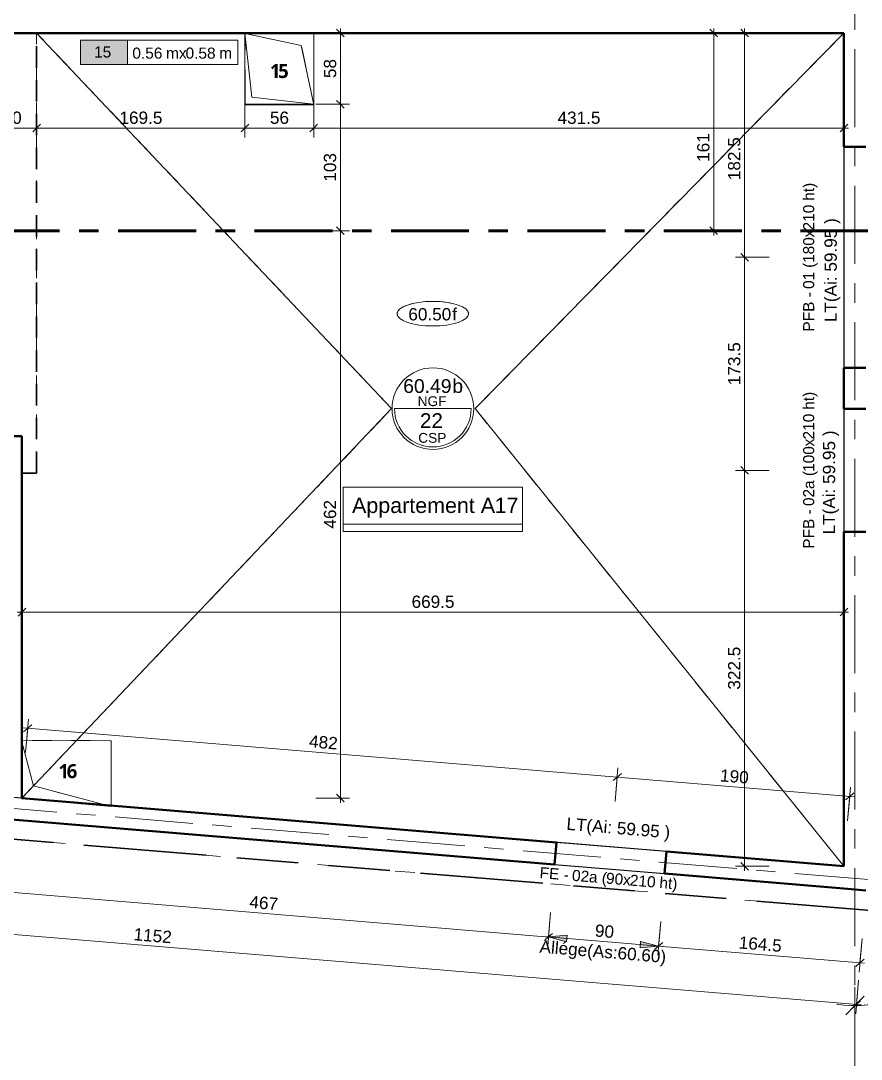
# Model space of a CAD drawing. Header units: metres. Extents: x 399 to 3028, y -427 to 863.
# Drawn here: x 415.09 to 421.93, y -419.38 to -410.92 of the extents above; entities that cross this region are included whole.
import ezdxf

# ---------------------------------------------------------------- set-up
doc = ezdxf.new("R2010")
doc.units = ezdxf.units.M
for name, pattern in [('Caché', [0.265, 0.175, -0.09]), ('Double tiret', [2.75, 1, -0.25, 0.5, -0.25, 0.5, -0.25]), ('Ligne de quadrillage', [1.11125, 0.635, -0.15875, 0.15875, -0.15875]), ('Tiret', [0.3175, 0.15875, -0.15875])]:
    doc.linetypes.add(name, pattern=pattern)
for name, color, linetype, lineweight in [('02-Gaines numerotées_Stylo_No__83', 7, 'Continuous', 18), ('A-ANNO-DIMS', 211, 'Continuous', 9), ('A-ANNO-DIMS-50', 211, 'Continuous', 9), ('A-DETL', 90, 'Continuous', 18), ('A-DETL-GENF', 92, 'Continuous', 18), ('A-DOOR-IDEN', 31, 'Continuous', 18), ('A-FLOR', 192, 'Continuous', 18), ('A-GENM', 13, 'Continuous', 18), ('A-GENM-IDEN', 13, 'Continuous', 18), ('A-GLAZ-IDEN', 152, 'Continuous', 18), ('A-WALL', 113, 'Continuous', 18), ('G-ANNO-DIMS', 111, 'Continuous', 9), ('G-ANNO-TEXT', 231, 'Continuous', 9), ('L-SITE', 91, 'Double tiret', 35), ('R_1 - Openings_dwg', 8, 'Continuous', 18), ('S-FLOR-SYMB', 171, 'Continuous', 9), ('S-GRID', 1, 'Continuous', 9)]:
    doc.layers.add(name, color=color, linetype=linetype, lineweight=lineweight)
doc.styles.add('Arial', font='arial.ttf', dxfattribs={"height": 0.1})
doc.styles.add('Arial_10', font='arial.ttf', dxfattribs={"height": 0.12})
doc.styles.add('Arial_11', font='arial.ttf', dxfattribs={"height": 0.125})
doc.styles.add('Arial_12', font='arial.ttf', dxfattribs={"height": 0.15})
doc.styles.add('Arial_6', font='arial.ttf', dxfattribs={"height": 0.09})
doc.styles.add('Arial_8', font='arial.ttf', dxfattribs={"height": 0.0016})
doc.styles.add('Arial_9', font='arial.ttf', dxfattribs={"height": 0.1125})
doc.styles.add('Malgun Gothic Semilight_B', font='', dxfattribs={"height": 0.115})
doc.styles.get('Malgun Gothic Semilight_B').set_extended_font_data('Malgun Gothic Semilight', bold=True)
doc.dimstyles.new('AES-_COTATION_1_50', dxfattribs={"dimscale": 0.3048, "dimtxt": 0.102026, "dimasz": 0.205052, "dimexe": 0.246063, "dimexo": 0.0625, "dimgap": 0.016404, "dimtad": 1, "dimdec": 1, "dimlfac": 100, "dimrnd": 0.5, "dimdsep": 46, "dimtxsty": 'Arial', "dimblk1": 'OBLIQUE', "dimblk2": 'OBLIQUE', "dimsah": 1, "dimcen": 0.09, "dimdle": 0.123031, "dimazin": 0, "dimtfac": 1, "dimtdec": 4, "dimtix": 1, "dimtmove": 0, "dimatfit": 3, "dimfxl": 0.656168, "dimfxlon": 1, "dimtvp": 1, "dimtolj": 1, "dimtzin": 0, "dimarcsym": 2})
doc.dimstyles.new('AES-_COTATION_1_50_1', dxfattribs={"dimscale": 0.3048, "dimtxt": 0.102026, "dimasz": 0.205052, "dimexe": 0.246063, "dimexo": 0.0625, "dimgap": 0.016404, "dimtad": 1, "dimdec": 1, "dimlfac": 100, "dimrnd": 0.5, "dimdsep": 46, "dimtxsty": 'Arial', "dimblk1": 'OBLIQUE', "dimblk2": 'OBLIQUE', "dimsah": 1, "dimcen": 0.09, "dimdle": 0.123031, "dimazin": 0, "dimtfac": 1, "dimtdec": 4, "dimtix": 1, "dimtmove": 2, "dimatfit": 3, "dimfxl": 0.656168, "dimfxlon": 1, "dimtvp": 1, "dimtolj": 1, "dimtzin": 0, "dimarcsym": 2})
doc.dimstyles.new('AES-_COTATION_1_50_2', dxfattribs={"dimscale": 0.3048, "dimtxt": 0.102026, "dimasz": 0.205052, "dimexe": 0.246063, "dimexo": 0.0625, "dimgap": 0.016404, "dimtad": 1, "dimdec": 1, "dimlfac": 100, "dimrnd": 0.5, "dimdsep": 46, "dimtxsty": 'Arial', "dimblk1": 'OBLIQUE', "dimblk2": 'OBLIQUE', "dimsah": 1, "dimcen": 0.09, "dimdle": 0.123031, "dimazin": 0, "dimtfac": 1, "dimtdec": 4, "dimtix": 1, "dimtmove": 0, "dimatfit": 3, "dimfxl": 0.656168, "dimfxlon": 1, "dimtvp": 1, "dimtolj": 1, "dimtzin": 0, "dimarcsym": 2})
doc.dimstyles.new('AES-_COTATION_1_50_3', dxfattribs={"dimscale": 0.3048, "dimtxt": 0.102026, "dimasz": 0.205052, "dimexe": 0.246063, "dimexo": 0.0625, "dimgap": 0.016404, "dimtad": 1, "dimdec": 1, "dimlfac": 100, "dimrnd": 0.5, "dimdsep": 46, "dimtxsty": 'Arial', "dimblk1": 'OBLIQUE', "dimblk2": 'OBLIQUE', "dimsah": 1, "dimcen": 0.09, "dimdle": 0.123031, "dimazin": 0, "dimtfac": 1, "dimtdec": 4, "dimtix": 1, "dimtmove": 0, "dimatfit": 3, "dimfxl": 0.656168, "dimfxlon": 1, "dimtvp": 1, "dimtolj": 1, "dimtzin": 0, "dimarcsym": 2})
doc.dimstyles.new('AES-_COTATION_Allège_1_50', dxfattribs={"dimscale": 0.3048, "dimtxt": 0.102026, "dimasz": 0.492126, "dimexe": 0.246063, "dimexo": 0.0625, "dimgap": 0.016404, "dimtad": 1, "dimdec": 1, "dimlfac": 100, "dimrnd": 0.5, "dimdsep": 46, "dimtxsty": 'Arial', "dimsah": 1, "dimcen": 0.09, "dimdle": 0.123031, "dimazin": 0, "dimtfac": 1, "dimtdec": 4, "dimtix": 1, "dimtmove": 0, "dimatfit": 3, "dimfxl": 0.656168, "dimfxlon": 1, "dimtvp": 1, "dimtolj": 1, "dimtzin": 0, "dimarcsym": 2})
doc.dimstyles.new('Angular_-_3mm_Arial_3', dxfattribs={"dimscale": 0.3048, "dimtxt": 0.153039, "dimasz": 0.492126, "dimexe": 0.492126, "dimexo": 0.328084, "dimgap": 0.287073, "dimtad": 1, "dimrnd": 0.01, "dimzin": 0, "dimdsep": 46, "dimtxsty": 'Arial_12', "dimblk1": 'OBLIQUE', "dimblk2": 'OBLIQUE', "dimsah": 1, "dimcen": 0.09, "dimdle": 0.492126, "dimadec": 1, "dimazin": 0, "dimtfac": 1, "dimtdec": 4, "dimtix": 1, "dimtmove": 0, "dimatfit": 3, "dimfxl": 1, "dimtvp": 1, "dimtfill": 1, "dimtolj": 1, "dimtzin": 0, "dimarcsym": 2})

# ---------------------------------------------------------------- blocks, each defined once
blk = doc.blocks.new('VAU_Réservation_Rectangulaire1 - VAU_Réservation_Rectangulaire-1301270-AES_EXE_BET_TZ_R_1_COF_0100-Plan coffrage PH R_1 Diffusion')
at = {"layer": 'A-DETL-GENF'}
for p, q in [((-0.2803, 0.2898), (-0.2803, -0.2898)), ((-0.2803, 0.2898), (0.2803, 0.2898)), ((0.2803, 0.2898), (-0.2803, 0.2898)), ((-0.2803, 0.2898), (-0.2803, -0.2898)), ((-0.2243, 0.2318), (0.2803, 0.2898)), ((0.2803, 0.2898), (0.2803, -0.2898)), ((-0.2803, -0.2898), (-0.2243, 0.2318)), ((-0.2803, -0.2898), (0.2803, -0.2898))]:
    blk.add_line(p, q, dxfattribs=at)
blk = doc.blocks.new('Family - ___-883270-AES_EXE_BET_TZ_R_1_COF_0100-Plan coffrage PH R_1 Diffusion')
at = {"layer": 'A-DETL', "linetype": 'Tiret'}
blk.add_line((447.9666, -373.0035), (473.9575, -372.4864), dxfattribs=at)
at = {"layer": 'L-SITE'}
blk.add_line((447.9666, -373.0035), (473.9575, -372.4864), dxfattribs=at)
blk = doc.blocks.new('R_1 - Openings_dwg-817627-AES_EXE_BET_TZ_R_1_COF_0100-Plan coffrage PH R_1 Diffusion')
at = {"layer": '02-Gaines numerotées_Stylo_No__83', "flags": 128}
for points in [[(709.0381, -285.6968), (709.1564, -286.2646), (708.6081, -286.3787), (708.4898, -285.811)], [(709.1564, -286.2646), (708.9581, -285.8127), (708.4899, -285.811), (709.0381, -285.6968)], [(707.8819, -291.818), (707.9777, -292.2782), (708.7056, -292.1929), (708.5966, -291.6692)], [(708.7056, -292.1929), (708.052, -292.1586), (707.8818, -291.818), (707.9777, -292.2783)]]:
    blk.add_lwpolyline(points, close=True, dxfattribs=at)
at = {"layer": 'A-DETL', "linetype": 'Tiret', "flags": 128}
for points in [[(709.0381, -285.6968), (709.1564, -286.2646), (708.6081, -286.3787), (708.4898, -285.811)], [(709.1564, -286.2646), (708.9581, -285.8127), (708.4899, -285.811), (709.0381, -285.6968)], [(707.8819, -291.818), (707.9777, -292.2782), (708.7056, -292.1929), (708.5966, -291.6692)], [(708.7056, -292.1929), (708.052, -292.1586), (707.8818, -291.818), (707.9777, -292.2783)]]:
    blk.add_lwpolyline(points, close=True, dxfattribs=at)
at = {"layer": '02-Gaines numerotées_Stylo_No__83', "char_height": 0.115, "attachment_point": 1, "rotation": 11.76477, "line_spacing_factor": 1.113779, "style": 'Malgun Gothic Semilight_B'}
for s, insert, width in [('\\fMalgun Gothic Semilight|b1|i0|c178|p34|;1', (708.7391, -286.0105), 0.073773), ('\\fMalgun Gothic Semilight|b1|i0|c178|p34|;5', (708.8048, -285.9968), 0.104512), ('\\fMalgun Gothic Semilight|b1|i0|c178|p34|;1', (708.2153, -291.9432), 0.073773), ('\\fMalgun Gothic Semilight|b1|i0|c178|p34|;6', (708.281, -291.9295), 0.104512)]:
    blk.add_mtext(s, dxfattribs=dict(at, insert=insert, width=width))
at = {"layer": 'A-DETL', "color": 7, "linetype": 'Tiret', "char_height": 0.115, "attachment_point": 1, "rotation": 11.76477, "line_spacing_factor": 1.113779, "style": 'Malgun Gothic Semilight_B'}
for s, insert, width in [('\\fMalgun Gothic Semilight|b1|i0|c178|p34|;1', (708.7391, -286.0105), 0.073773), ('\\fMalgun Gothic Semilight|b1|i0|c178|p34|;5', (708.8048, -285.9968), 0.104512), ('\\fMalgun Gothic Semilight|b1|i0|c178|p34|;1', (708.2153, -291.9432), 0.073773), ('\\fMalgun Gothic Semilight|b1|i0|c178|p34|;6', (708.281, -291.9295), 0.104512)]:
    blk.add_mtext(s, dxfattribs=dict(at, insert=insert, width=width))
blk = doc.blocks.new('AES-Etiquette Dalle CSP brut vide - Dalle bidirectionnelle-1777808-AES_EXE_BET_TZ_R_1_COF_0100-Plan coffrage PH R_1 Diffusion')
at = {"layer": 'S-FLOR-SYMB'}
blk.add_line((-0.00624, 0), (0.00624, 0), dxfattribs=at)
blk.add_circle((0, 0), 0.00665, dxfattribs=at)
blk.add_arc((0, 0), 0.00624, 180, 360, dxfattribs=at)
at = {"layer": 'S-FLOR-SYMB', "char_height": 0.0016, "attachment_point": 1, "style": 'Arial_8'}
for s, insert, width in [('NGF', (-0.00249, 0.00201), 0.0058523), ('CSP', (-0.00239, -0.00396), 0.005692)]:
    blk.add_mtext(s, dxfattribs=dict(at, insert=insert, width=width))
blk = doc.blocks.new('DIMBLOCK61-AES_EXE_BET_TZ_R_1_COF_0100-Plan coffrage PH R_1 Diffusion')
at = {"layer": 'A-ANNO-DIMS-50', "transparency": 16777216}
for p, q in [((421.1824, -411.019), (420.9074, -411.019)), ((420.9824, -411.019), (420.9511, -410.9878)), ((420.9824, -410.9815), (420.9824, -412.8455)), ((420.9824, -411.019), (421.0136, -411.0503)), ((420.9824, -411.019), (421.1824, -411.019)), ((420.9824, -412.8455), (420.9511, -412.8143)), ((421.1824, -412.8455), (420.9074, -412.8455)), ((420.9824, -412.8455), (421.0136, -412.8768)), ((420.9824, -412.8455), (421.1824, -412.8455))]:
    blk.add_line(p, q, dxfattribs=at)
at = {"layer": 'A-ANNO-DIMS-50', "color": 0, "transparency": 16777216, "insert": (420.8476, -412.2172), "char_height": 0.1, "width": 0.416266, "attachment_point": 1, "rotation": 90, "line_spacing_factor": 0.941778, "style": 'Arial'}
blk.add_mtext('182.5', dxfattribs=at)
blk = doc.blocks.new('_Oblique')
at = {"color": 0, "linetype": 'ByBlock', "lineweight": -2}
blk.add_line((-0.5, -0.5), (0.5, 0.5), dxfattribs=at)
blk = doc.blocks.new('DIMBLOCK62-AES_EXE_BET_TZ_R_1_COF_0100-Plan coffrage PH R_1 Diffusion')
at = {"layer": 'A-ANNO-DIMS-50', "transparency": 16777216}
for p, q in [((420.9824, -412.8455), (420.9511, -412.8143)), ((421.1824, -412.8455), (420.9074, -412.8455)), ((420.9824, -412.8455), (420.9824, -414.5806)), ((420.9824, -412.8455), (421.0136, -412.8768)), ((420.9824, -412.8455), (421.1824, -412.8455)), ((421.1824, -414.5805), (420.9074, -414.5806)), ((420.9824, -414.5806), (420.9512, -414.5493)), ((420.9824, -414.5806), (421.1824, -414.5805)), ((420.9824, -414.5806), (421.0137, -414.6118))]:
    blk.add_line(p, q, dxfattribs=at)
at = {"layer": 'A-ANNO-DIMS-50', "color": 0, "transparency": 16777216, "insert": (420.8476, -413.8865), "char_height": 0.1, "width": 0.416266, "attachment_point": 1, "rotation": 90, "line_spacing_factor": 0.941778, "style": 'Arial'}
blk.add_mtext('173.5', dxfattribs=at)
blk = doc.blocks.new('DIMBLOCK63-AES_EXE_BET_TZ_R_1_COF_0100-Plan coffrage PH R_1 Diffusion')
at = {"layer": 'A-ANNO-DIMS-50', "transparency": 16777216}
for p, q in [((421.1824, -414.5805), (420.9074, -414.5806)), ((420.9824, -414.5806), (420.9512, -414.5493)), ((420.9824, -414.5806), (421.1824, -414.5805)), ((420.9824, -414.5806), (420.9825, -417.8418)), ((420.9824, -414.5806), (421.0137, -414.6118)), ((420.9825, -417.8043), (420.9512, -417.7731)), ((421.1825, -417.8043), (420.9075, -417.8043)), ((420.9825, -417.8043), (421.0137, -417.8356)), ((420.9825, -417.8043), (421.1825, -417.8043))]:
    blk.add_line(p, q, dxfattribs=at)
at = {"layer": 'A-ANNO-DIMS-50', "color": 0, "transparency": 16777216, "insert": (420.8476, -416.3659), "char_height": 0.1, "width": 0.416266, "attachment_point": 1, "rotation": 90, "line_spacing_factor": 0.941778, "style": 'Arial'}
blk.add_mtext('322.5', dxfattribs=at)
blk = doc.blocks.new('DIMBLOCK66-AES_EXE_BET_TZ_R_1_COF_0100-Plan coffrage PH R_1 Diffusion')
at = {"layer": 'A-ANNO-DIMS-50', "transparency": 16777216}
for p, q in [((415.1274, -416.8788), (415.1502, -416.6048)), ((415.1066, -416.6764), (419.9451, -417.078)), ((415.144, -416.6795), (415.1102, -416.7081)), ((415.144, -416.6795), (415.1274, -416.8788)), ((415.144, -416.6795), (415.1777, -416.651)), ((419.9286, -417.2773), (419.9513, -417.0032)), ((419.9451, -417.078), (419.9114, -417.1065)), ((419.9451, -417.078), (419.9286, -417.2773)), ((419.9451, -417.078), (419.9788, -417.0494))]:
    blk.add_line(p, q, dxfattribs=at)
at = {"layer": 'A-ANNO-DIMS-50', "color": 0, "transparency": 16777216, "insert": (417.4407, -416.7349), "char_height": 0.1, "width": 0.276883, "attachment_point": 1, "rotation": 355.25585, "line_spacing_factor": 0.941778, "style": 'Arial'}
blk.add_mtext('482', dxfattribs=at)
blk = doc.blocks.new('DIMBLOCK67-AES_EXE_BET_TZ_R_1_COF_0100-Plan coffrage PH R_1 Diffusion')
at = {"layer": 'A-ANNO-DIMS-50', "transparency": 16777216}
for p, q in [((419.9286, -417.2773), (419.9513, -417.0032)), ((419.9451, -417.078), (419.9114, -417.1065)), ((419.9451, -417.078), (419.9286, -417.2773)), ((419.9451, -417.078), (419.9788, -417.0494)), ((419.9451, -417.078), (421.8756, -417.2382)), ((421.8217, -417.4344), (421.8445, -417.1603)), ((421.8383, -417.2351), (421.872, -417.2065)), ((421.8383, -417.2351), (421.8045, -417.2637)), ((421.8383, -417.2351), (421.8217, -417.4344))]:
    blk.add_line(p, q, dxfattribs=at)
at = {"layer": 'A-ANNO-DIMS-50', "color": 0, "transparency": 16777216, "insert": (420.7879, -417.0126), "char_height": 0.1, "width": 0.276883, "attachment_point": 1, "rotation": 355.25585, "line_spacing_factor": 0.941778, "style": 'Arial'}
blk.add_mtext('190', dxfattribs=at)
blk = doc.blocks.new('ETQ_SOL_Rectangulaire - RSV_Rect_HZ-1265007-AES_EXE_BET_TZ_R_1_COF_0100-Plan coffrage PH R_1 Diffusion')
at = {"layer": 'A-GENM-IDEN', "lineweight": 9}
blk.add_hatch(color=256, dxfattribs=at).paths.add_polyline_path([(0, -0.002), (-0.00765, -0.002), (-0.00765, 0.002), (0, 0.002)])
at = {"layer": 'A-GENM-IDEN'}
for p, q in [((-0.00765, -0.002), (-0.00765, 0.002)), ((-0.00765, 0.002), (0.01798, 0.002)), ((0, 0.002), (-0.00765, 0.002)), ((-0.00765, 0.002), (-0.00765, -0.002)), ((0, 0.002), (0, -0.002)), ((0, -0.002), (0, 0.002)), ((0.01798, -0.002), (0.01798, 0.002)), ((-0.00765, -0.002), (0.01798, -0.002)), ((-0.00765, -0.002), (0, -0.002))]:
    blk.add_line(p, q, dxfattribs=at)
blk = doc.blocks.new('DIMBLOCK359-AES_EXE_BET_TZ_R_1_COF_0100-Plan coffrage PH R_1 Diffusion')
at = {"layer": 'A-ANNO-DIMS-50', "transparency": 16777216}
for p, q in [((414.7486, -417.7942), (414.7259, -418.0683)), ((414.7321, -417.9936), (414.7486, -417.7942)), ((414.7321, -417.9936), (414.7658, -417.965)), ((419.4229, -418.3828), (414.6947, -417.9905)), ((414.7321, -417.9936), (414.6984, -418.0221)), ((419.4021, -418.1804), (419.3793, -418.4545)), ((419.3855, -418.3797), (419.4021, -418.1804)), ((419.3855, -418.3797), (419.3518, -418.4083)), ((419.3855, -418.3797), (419.4193, -418.3512))]:
    blk.add_line(p, q, dxfattribs=at)
at = {"layer": 'A-ANNO-DIMS-50', "color": 0, "transparency": 16777216, "insert": (416.955, -418.0427), "char_height": 0.1, "width": 0.276883, "attachment_point": 1, "rotation": 355.25585, "line_spacing_factor": 0.941778, "style": 'Arial'}
blk.add_mtext('467', dxfattribs=at)
blk = doc.blocks.new('DIMBLOCK360-AES_EXE_BET_TZ_R_1_COF_0100-Plan coffrage PH R_1 Diffusion')
at = {"layer": 'A-ANNO-DIMS-50', "transparency": 16777216}
for points in [[(419.3855, -418.3797), (419.5328, -418.4185), (419.5372, -418.3658)], [(420.2825, -418.4542), (420.1352, -418.4154), (420.1308, -418.4681)]]:
    blk.add_hatch(color=256, dxfattribs=at).paths.add_polyline_path(points)
for p, q in [((419.4021, -418.1804), (419.3793, -418.4545)), ((419.3855, -418.3797), (419.4021, -418.1804)), ((420.299, -418.2549), (420.2762, -418.5289)), ((420.2825, -418.4542), (420.299, -418.2549)), ((420.3198, -418.4573), (419.3482, -418.3766)), ((419.5372, -418.3658), (419.3855, -418.3797)), ((419.3855, -418.3797), (419.5328, -418.4185)), ((419.5328, -418.4185), (419.5372, -418.3658)), ((420.1352, -418.4154), (420.1308, -418.4681)), ((420.1308, -418.4681), (420.2825, -418.4542)), ((420.2825, -418.4542), (420.1352, -418.4154))]:
    blk.add_line(p, q, dxfattribs=at)
at = {"layer": 'A-ANNO-DIMS-50', "color": 0, "transparency": 16777216, "char_height": 0.1, "attachment_point": 1, "rotation": 355.25585, "line_spacing_factor": 0.941778, "style": 'Arial'}
for s, insert, width in [('90', (419.7685, -418.2762), 0.184588), ('Allége(As:60.60)', (419.3183, -418.4064), 1.235613)]:
    blk.add_mtext(s, dxfattribs=dict(at, insert=insert, width=width))
blk = doc.blocks.new('DIMBLOCK361-AES_EXE_BET_TZ_R_1_COF_0100-Plan coffrage PH R_1 Diffusion')
at = {"layer": 'A-ANNO-DIMS-50', "transparency": 16777216}
for p, q in [((420.299, -418.2549), (420.2762, -418.5289)), ((420.2825, -418.4542), (420.299, -418.2549)), ((421.9386, -418.3909), (421.9158, -418.665)), ((421.922, -418.5903), (421.9386, -418.3909)), ((421.9594, -418.5934), (420.2451, -418.4511)), ((420.2825, -418.4542), (420.2487, -418.4827)), ((420.2825, -418.4542), (420.3162, -418.4256)), ((421.922, -418.5903), (421.9558, -418.5617)), ((421.922, -418.5903), (421.8883, -418.6188))]:
    blk.add_line(p, q, dxfattribs=at)
at = {"layer": 'A-ANNO-DIMS-50', "color": 0, "transparency": 16777216, "insert": (420.9405, -418.3735), "char_height": 0.1, "width": 0.416266, "attachment_point": 1, "rotation": 355.25585, "line_spacing_factor": 0.941778, "style": 'Arial'}
blk.add_mtext('164.5', dxfattribs=at)
blk = doc.blocks.new('DIMBLOCK604-AES_EXE_BET_TZ_R_1_COF_0100-Plan coffrage PH R_1 Diffusion')
at = {"layer": 'A-ANNO-DIMS-50', "transparency": 16777216}
for p, q in [((410.4304, -417.7775), (410.4077, -418.0515)), ((410.4139, -417.9768), (410.4304, -417.7775)), ((410.4139, -417.9768), (410.4476, -417.9482)), ((421.9312, -418.9326), (410.3765, -417.9737)), ((410.4139, -417.9768), (410.3801, -418.0054)), ((421.9104, -418.7302), (421.8877, -419.0043)), ((421.8939, -418.9295), (421.9104, -418.7302)), ((421.8939, -418.9295), (421.9276, -418.901)), ((421.8939, -418.9295), (421.8601, -418.9581))]:
    blk.add_line(p, q, dxfattribs=at)
at = {"layer": 'A-ANNO-DIMS-50', "color": 0, "transparency": 16777216, "insert": (416.0117, -418.3061), "char_height": 0.1, "width": 0.369177, "attachment_point": 1, "rotation": 355.25585, "line_spacing_factor": 0.941778, "style": 'Arial'}
blk.add_mtext('1152', dxfattribs=at)
blk = doc.blocks.new('DIMBLOCK614-AES_EXE_BET_TZ_R_1_COF_0100-Plan coffrage PH R_1 Diffusion')
at = {"layer": 'A-ANNO-DIMS-50', "transparency": 16777216}
for p, q in [((420.5309, -411.0196), (420.8059, -411.0196)), ((420.7309, -411.0196), (420.5309, -411.0196)), ((420.7309, -411.0196), (420.6997, -410.9883)), ((420.7309, -412.6668), (420.7309, -410.9821)), ((420.7309, -411.0196), (420.7622, -411.0508)), ((420.5309, -412.6293), (420.8059, -412.6293)), ((420.7309, -412.6293), (420.5309, -412.6293)), ((420.7309, -412.6293), (420.6997, -412.598)), ((420.7309, -412.6293), (420.7622, -412.6605))]:
    blk.add_line(p, q, dxfattribs=at)
at = {"layer": 'A-ANNO-DIMS-50', "color": 0, "transparency": 16777216, "insert": (420.5961, -412.0682), "char_height": 0.1, "width": 0.276883, "attachment_point": 1, "rotation": 90, "line_spacing_factor": 0.941778, "style": 'Arial'}
blk.add_mtext('161', dxfattribs=at)
blk = doc.blocks.new('DIMBLOCK755-AES_EXE_BET_TZ_R_1_COF_0100-Plan coffrage PH R_1 Diffusion')
at = {"layer": 'A-ANNO-DIMS-50', "transparency": 16777216}
for p, q in [((417.4908, -412.6293), (417.7658, -412.6293)), ((417.6908, -412.6293), (417.4908, -412.6293)), ((417.6908, -412.6293), (417.6595, -412.598)), ((417.6908, -417.2862), (417.6908, -412.6293)), ((417.6908, -412.6293), (417.722, -412.6605)), ((417.4908, -417.2487), (417.7658, -417.2487)), ((417.6908, -417.2487), (417.4908, -417.2487)), ((417.6908, -417.2487), (417.6595, -417.2175)), ((417.6908, -417.2487), (417.722, -417.28))]:
    blk.add_line(p, q, dxfattribs=at)
at = {"layer": 'A-ANNO-DIMS-50', "color": 0, "transparency": 16777216, "insert": (417.556, -415.0544), "char_height": 0.1, "width": 0.276883, "attachment_point": 1, "rotation": 90, "line_spacing_factor": 0.941778, "style": 'Arial'}
blk.add_mtext('462', dxfattribs=at)
blk = doc.blocks.new('DIMBLOCK756-AES_EXE_BET_TZ_R_1_COF_0100-Plan coffrage PH R_1 Diffusion')
at = {"layer": 'A-ANNO-DIMS-50', "transparency": 16777216}
for p, q in [((417.4908, -411.5992), (417.7658, -411.5992)), ((417.6908, -411.5992), (417.4908, -411.5992)), ((417.6908, -411.5992), (417.6595, -411.5679)), ((417.6908, -412.6293), (417.6908, -411.5992)), ((417.6908, -411.5992), (417.722, -411.6304)), ((417.4908, -412.6293), (417.7658, -412.6293)), ((417.6908, -412.6293), (417.4908, -412.6293)), ((417.6908, -412.6293), (417.6595, -412.598)), ((417.6908, -412.6293), (417.722, -412.6605))]:
    blk.add_line(p, q, dxfattribs=at)
at = {"layer": 'A-ANNO-DIMS-50', "color": 0, "transparency": 16777216, "insert": (417.556, -412.2296), "char_height": 0.1, "width": 0.276883, "attachment_point": 1, "rotation": 90, "line_spacing_factor": 0.941778, "style": 'Arial'}
blk.add_mtext('103', dxfattribs=at)
blk = doc.blocks.new('DIMBLOCK757-AES_EXE_BET_TZ_R_1_COF_0100-Plan coffrage PH R_1 Diffusion')
at = {"layer": 'A-ANNO-DIMS-50', "transparency": 16777216}
for p, q in [((417.4908, -411.0196), (417.7658, -411.0196)), ((417.6908, -411.0196), (417.4908, -411.0196)), ((417.6908, -411.0196), (417.6595, -410.9883)), ((417.6908, -411.5992), (417.6908, -410.9821)), ((417.6908, -411.0196), (417.722, -411.0508)), ((417.4908, -411.5992), (417.7658, -411.5992)), ((417.6908, -411.5992), (417.4908, -411.5992)), ((417.6908, -411.5992), (417.6595, -411.5679)), ((417.6908, -411.5992), (417.722, -411.6304))]:
    blk.add_line(p, q, dxfattribs=at)
at = {"layer": 'A-ANNO-DIMS-50', "color": 0, "transparency": 16777216, "insert": (417.556, -411.3863), "char_height": 0.1, "width": 0.184588, "attachment_point": 1, "rotation": 90, "line_spacing_factor": 0.941778, "style": 'Arial'}
blk.add_mtext('58', dxfattribs=at)
blk = doc.blocks.new('DIMBLOCK773-AES_EXE_BET_TZ_R_1_COF_0100-Plan coffrage PH R_1 Diffusion')
at = {"layer": 'A-ANNO-DIMS-50', "transparency": 16777216}
for p, q in [((417.4739, -411.5935), (417.4739, -411.8685)), ((417.4739, -411.7935), (417.4739, -411.5935)), ((417.4739, -411.7935), (417.4427, -411.8247)), ((417.4739, -411.7935), (417.5051, -411.7622)), ((421.8284, -411.7934), (417.4739, -411.7935)), ((421.7909, -411.7934), (421.7597, -411.8246)), ((421.7909, -411.9934), (421.7909, -411.7184)), ((421.7909, -411.7934), (421.8222, -411.7621)), ((421.7909, -411.7934), (421.7909, -411.9934))]:
    blk.add_line(p, q, dxfattribs=at)
at = {"layer": 'A-ANNO-DIMS-50', "color": 0, "transparency": 16777216, "insert": (419.459, -411.6586), "char_height": 0.1, "width": 0.416266, "attachment_point": 1, "rotation": 0.00085, "line_spacing_factor": 0.941778, "style": 'Arial'}
blk.add_mtext('431.5', dxfattribs=at)
blk = doc.blocks.new('DIMBLOCK774-AES_EXE_BET_TZ_R_1_COF_0100-Plan coffrage PH R_1 Diffusion')
at = {"layer": 'A-ANNO-DIMS-50', "transparency": 16777216}
for p, q in [((416.9132, -411.5935), (416.9132, -411.8685)), ((416.9132, -411.7935), (416.9132, -411.5935)), ((417.4739, -411.5935), (417.4739, -411.8685)), ((417.4739, -411.7935), (417.4739, -411.5935)), ((416.9132, -411.7935), (416.882, -411.8247)), ((416.9132, -411.7935), (416.9445, -411.7622)), ((417.4739, -411.7935), (416.9132, -411.7935)), ((417.4739, -411.7935), (417.4427, -411.8247)), ((417.4739, -411.7935), (417.5051, -411.7622))]:
    blk.add_line(p, q, dxfattribs=at)
at = {"layer": 'A-ANNO-DIMS-50', "color": 0, "transparency": 16777216, "insert": (417.1166, -411.6586), "char_height": 0.1, "width": 0.184588, "attachment_point": 1, "rotation": 0.00085, "line_spacing_factor": 0.941778, "style": 'Arial'}
blk.add_mtext('56', dxfattribs=at)
blk = doc.blocks.new('DIMBLOCK775-AES_EXE_BET_TZ_R_1_COF_0100-Plan coffrage PH R_1 Diffusion')
at = {"layer": 'A-ANNO-DIMS-50', "transparency": 16777216}
for p, q in [((416.9132, -411.5935), (416.9132, -411.8685)), ((416.9132, -411.7935), (416.9132, -411.5935)), ((415.2167, -411.7935), (415.1855, -411.8247)), ((415.2168, -411.9935), (415.2167, -411.7185)), ((415.2167, -411.7935), (415.248, -411.7622)), ((416.9132, -411.7935), (415.2167, -411.7935)), ((415.2167, -411.7935), (415.2168, -411.9935)), ((416.9132, -411.7935), (416.882, -411.8247)), ((416.9132, -411.7935), (416.9445, -411.7622))]:
    blk.add_line(p, q, dxfattribs=at)
at = {"layer": 'A-ANNO-DIMS-50', "color": 0, "transparency": 16777216, "insert": (415.8915, -411.6587), "char_height": 0.1, "width": 0.416266, "attachment_point": 1, "rotation": 0.00085, "line_spacing_factor": 0.941778, "style": 'Arial'}
blk.add_mtext('169.5', dxfattribs=at)
blk = doc.blocks.new('DIMBLOCK776-AES_EXE_BET_TZ_R_1_COF_0100-Plan coffrage PH R_1 Diffusion')
at = {"layer": 'A-ANNO-DIMS-50', "transparency": 16777216}
for p, q in [((414.8167, -411.7935), (414.7855, -411.8247)), ((414.8168, -411.9935), (414.8167, -411.7185)), ((414.8167, -411.7935), (414.848, -411.7622)), ((415.2167, -411.7935), (414.8167, -411.7935)), ((414.8167, -411.7935), (414.8168, -411.9935)), ((415.2167, -411.7935), (415.1855, -411.8247)), ((415.2168, -411.9935), (415.2167, -411.7185)), ((415.2167, -411.7935), (415.248, -411.7622)), ((415.2167, -411.7935), (415.2168, -411.9935))]:
    blk.add_line(p, q, dxfattribs=at)
at = {"layer": 'A-ANNO-DIMS-50', "color": 0, "transparency": 16777216, "insert": (414.9398, -411.6587), "char_height": 0.1, "width": 0.184588, "attachment_point": 1, "rotation": 0.00085, "line_spacing_factor": 0.941778, "style": 'Arial'}
blk.add_mtext('40', dxfattribs=at)
blk = doc.blocks.new('DIMBLOCK781-AES_EXE_BET_TZ_R_1_COF_0100-Plan coffrage PH R_1 Diffusion')
at = {"layer": 'A-ANNO-DIMS-50', "transparency": 16777216}
for p, q in [((415.0967, -415.9348), (415.0967, -415.6598)), ((421.791, -415.9347), (421.791, -415.6597)), ((421.8285, -415.7347), (415.0592, -415.7348)), ((415.0967, -415.7348), (415.0655, -415.7661)), ((415.0967, -415.7348), (415.128, -415.7036)), ((415.0967, -415.7348), (415.0967, -415.9348)), ((421.791, -415.7347), (421.7597, -415.766)), ((421.791, -415.7347), (421.8222, -415.7035)), ((421.791, -415.7347), (421.791, -415.9347))]:
    blk.add_line(p, q, dxfattribs=at)
at = {"layer": 'A-ANNO-DIMS-50', "color": 0, "transparency": 16777216, "insert": (418.2704, -415.6), "char_height": 0.1, "width": 0.416266, "attachment_point": 1, "rotation": 0.00085, "line_spacing_factor": 0.941778, "style": 'Arial'}
blk.add_mtext('669.5', dxfattribs=at)
blk = doc.blocks.new('DIMBLOCK868-AES_EXE_BET_TZ_R_1_COF_0100-Plan coffrage PH R_1 Diffusion')
at = {"layer": 'A-ANNO-DIMS-50', "lineweight": 35, "transparency": 16777216}
for p, q in [((422.9131, -417.9878), (422.8445, -417.9069)), ((422.9131, -417.9878), (422.9816, -418.0688)), ((421.881, -418.9378), (421.956, -418.8628)), ((421.881, -418.9378), (421.806, -419.0128))]:
    blk.add_line(p, q, dxfattribs=at)
at = {"layer": 'A-ANNO-DIMS-50', "transparency": 16777216}
for p, q in [((422.9131, -417.9878), (422.7636, -417.9754)), ((422.9131, -417.9878), (423.1124, -418.0044)), ((421.881, -418.9378), (421.881, -418.7878)), ((421.881, -418.9378), (421.881, -418.9378)), ((421.881, -418.9378), (421.881, -419.1378))]:
    blk.add_line(p, q, dxfattribs=at)
for start, end in [(261.70199, 3.55471), (270.00085, 355.25585)]:
    blk.add_arc((421.881, -417.9022), 1.0356, start, end, dxfattribs=at)
at = {"layer": 'A-ANNO-DIMS-50', "color": 0, "transparency": 16777216, "insert": (422.2111, -418.6223), "char_height": 0.15, "width": 0.587669, "attachment_point": 1, "rotation": 42.62835, "line_spacing_factor": 0.941778, "style": 'Arial_12', "bg_fill": 3, "box_fill_scale": 1.25, "bg_fill_color": 256, "bg_fill_true_color": 13158600, "bg_fill_transparency": 0}
blk.add_mtext('85.3°', dxfattribs=at)

msp = doc.modelspace()

# ---------------------------------------------------------------- linework, layer by layer
at = {"layer": 'A-DETL', "linetype": 'Caché', "lineweight": 35}
for p, q in [((415.2168, -414.6018), (415.2167, -411.0196)), ((415.0968, -414.6018), (415.2168, -414.6018))]:
    msp.add_line(p, q, dxfattribs=at)
at = {"layer": 'A-DETL', "color": 51}
for p, q in [((418.1077, -414.0775), (415.2167, -411.0196)), ((418.7877, -414.0774), (421.7909, -411.019)), ((415.0967, -417.2487), (418.1077, -414.0775)), ((418.7877, -414.0774), (421.791, -417.8043))]:
    msp.add_line(p, q, dxfattribs=at)
at = {"layer": 'A-DETL', "linetype": 'Tiret'}
for p, q in [((415.2168, -414.6018), (415.2167, -411.0196)), ((418.1077, -414.0775), (415.2167, -411.0196)), ((418.7877, -414.0774), (421.7909, -411.019)), ((415.0967, -417.2487), (418.1077, -414.0775)), ((418.7877, -414.0774), (421.791, -417.8043)), ((415.0968, -414.6018), (415.2168, -414.6018))]:
    msp.add_line(p, q, dxfattribs=at)
at = {"layer": 'A-DETL'}
for p, q in [((417.7137, -414.7176), (419.1737, -414.7176)), ((417.7137, -415.0176), (417.7137, -414.7176)), ((419.1737, -414.7176), (419.1737, -415.0176)), ((419.1737, -415.0176), (417.7137, -415.0176)), ((417.7137, -415.0176), (417.7137, -415.0776)), ((419.1737, -415.0176), (417.7137, -415.0176)), ((417.7137, -415.0776), (419.1737, -415.0776)), ((419.1737, -415.0776), (419.1737, -415.0176))]:
    msp.add_line(p, q, dxfattribs=at)
at = {"layer": 'A-DETL', "color": 51}
msp.add_ellipse((418.4437, -413.3045), major_axis=(-0.2909, 0), ratio=0.343791, dxfattribs=at)
at = {"layer": 'A-DETL', "linetype": 'Tiret'}
msp.add_ellipse((418.4437, -413.3045), major_axis=(-0.2909, 0), ratio=0.343791, dxfattribs=at)
at = {"layer": 'A-DETL-GENF', "linetype": 'Tiret'}
for p, q in [((419.1737, -415.0176), (417.7137, -415.0176)), ((417.7137, -415.0176), (417.7137, -415.0776)), ((417.7137, -415.0776), (419.1737, -415.0776)), ((419.1737, -415.0776), (419.1737, -415.0176))]:
    msp.add_line(p, q, dxfattribs=at)
at = {"layer": 'A-FLOR', "color": 31, "lineweight": 25}
for p, q in [((410.6709, -411.0196), (421.7909, -411.0196)), ((421.7909, -411.0196), (421.791, -417.8044)), ((421.791, -417.8044), (410.671, -416.8815))]:
    msp.add_line(p, q, dxfattribs=at)
at = {"layer": 'A-WALL', "color": 2, "lineweight": 50}
for p, q in [((421.7909, -411.0196), (410.6709, -411.0196)), ((421.7909, -411.9455), (421.7909, -411.0196)), ((421.9709, -411.9455), (421.7909, -411.9455)), ((421.791, -414.0805), (421.791, -413.7455)), ((421.791, -413.7455), (421.971, -413.7455)), ((421.971, -414.0805), (421.791, -414.0805)), ((414.9367, -414.3025), (415.0967, -414.3025)), ((415.0967, -414.3025), (415.0967, -417.2488)), ((421.791, -417.8044), (421.791, -415.0805)), ((421.791, -415.0805), (421.971, -415.0805)), ((415.0967, -417.2488), (419.4494, -417.61)), ((419.4345, -417.7894), (414.7811, -417.4032)), ((419.4494, -417.61), (419.4345, -417.7894)), ((420.3314, -417.8639), (420.3463, -417.6845)), ((420.3463, -417.6845), (421.791, -417.8044)), ((421.791, -417.985), (420.3314, -417.8639)), ((421.971, -417.9999), (421.791, -417.985))]:
    msp.add_line(p, q, dxfattribs=at)
at = {"layer": 'A-WALL', "color": 3, "lineweight": 25}
for p, q in [((421.7909, -411.9455), (421.791, -413.7455)), ((421.791, -414.0805), (421.791, -414.0805)), ((421.791, -414.0805), (421.791, -415.0805)), ((421.791, -415.0805), (421.791, -415.0805)), ((420.3463, -417.6845), (419.4494, -417.61)), ((419.4345, -417.7894), (420.3314, -417.8639))]:
    msp.add_line(p, q, dxfattribs=at)
at = {"layer": 'G-ANNO-DIMS'}
for q in [(419.6231, -417.6245), (419.6248, -417.6246)]:
    msp.add_line((419.6248, -417.6246), q, dxfattribs=at)
at = {"layer": 'S-GRID', "linetype": 'Ligne de quadrillage'}
for p, q in [((421.8811, -424.0102), (421.8805, -380.1748)), ((402.5662, -416.2992), (426.9294, -418.3211))]:
    msp.add_line(p, q, dxfattribs=at)
at = {"layer": 'S-GRID', "linetype": 'Ligne de quadrillage', "lineweight": 100}
msp.add_line((402.5455, -412.6293), (470.4955, -412.6293), dxfattribs=at)

# ---------------------------------------------------------------- block references
at = {"layer": 'A-GENM', "extrusion": (0, 0, -1), "rotation": 180}
msp.add_blockref('VAU_Réservation_Rectangulaire1 - VAU_Réservation_Rectangulaire-1301270-AES_EXE_BET_TZ_R_1_COF_0100-Plan coffrage PH R_1 Diffusion', (-417.1935, -411.3094), dxfattribs=at)
at = {"layer": 'A-GENM-IDEN', "xscale": 49.99999999999996, "yscale": 49.99999999999996, "zscale": 49.99999999999996}
msp.add_blockref('ETQ_SOL_Rectangulaire - RSV_Rect_HZ-1265007-AES_EXE_BET_TZ_R_1_COF_0100-Plan coffrage PH R_1 Diffusion', (415.9558, -411.1765), dxfattribs=at)
at = {"layer": 'L-SITE', "linetype": 'Tiret', "lineweight": 18, "rotation": 354.117617010805}
msp.add_blockref('Family - ___-883270-AES_EXE_BET_TZ_R_1_COF_0100-Plan coffrage PH R_1 Diffusion', (0, 0), dxfattribs=at)
at = {"layer": 'R_1 - Openings_dwg', "color": 92, "linetype": 'Tiret', "rotation": 348.2360846844102}
msp.add_blockref('R_1 - Openings_dwg-817627-AES_EXE_BET_TZ_R_1_COF_0100-Plan coffrage PH R_1 Diffusion', (-218.4239, 13.2301), dxfattribs=at)
at = {"layer": 'S-FLOR-SYMB', "xscale": 49.99999999999996, "yscale": 49.99999999999996, "zscale": 49.99999999999996}
msp.add_blockref('AES-Etiquette Dalle CSP brut vide - Dalle bidirectionnelle-1777808-AES_EXE_BET_TZ_R_1_COF_0100-Plan coffrage PH R_1 Diffusion', (418.4437, -414.0776), dxfattribs=at)

# ---------------------------------------------------------------- texts
at = {"layer": 'A-DOOR-IDEN', "lineweight": 9, "char_height": 0.09, "attachment_point": 1, "rotation": 90, "style": 'Arial_6'}
for s, insert, width in [('ht)', (421.4592, -412.3853), 0.172363), ('210 ', (421.4592, -412.6267), 0.292616), ('\\fArial|b0|i0|c178|p34|;x', (421.4592, -412.6829), 0.068143), ('180', (421.4592, -412.8913), 0.252532), ('\\fArial|b0|i0|c178|p34|;(', (421.4592, -412.931), 0.048101), ('01 ', (421.4592, -413.1029), 0.208439), ('PFB - ', (421.4592, -413.4502), 0.420886), ('ht)', (421.4592, -414.0871), 0.172363), ('210 ', (421.4592, -414.3286), 0.292616), ('\\fArial|b0|i0|c178|p34|;x', (421.4592, -414.3848), 0.068143), ('100', (421.4592, -414.5931), 0.252532), ('a (', (421.4592, -414.7321), 0.168354), ('02', (421.4592, -414.871), 0.168354), ('PFB - ', (421.4592, -415.2182), 0.420886)]:
    msp.add_mtext(s, dxfattribs=dict(at, insert=insert, width=width))
at = {"layer": 'A-GENM-IDEN', "lineweight": 9, "char_height": 0.09, "attachment_point": 1, "style": 'Arial_6'}
for s, insert, width in [('15', (415.6846, -411.1286), 0.168354), ('0.56 ', (415.9964, -411.1377), 0.3327), ('mx', (416.2709, -411.1377), 0.192405), ('0.58 ', (416.4296, -411.1377), 0.3327), ('\\fArial|b0|i0|c178|p34|;m', (416.7041, -411.1377), 0.124262)]:
    msp.add_mtext(s, dxfattribs=dict(at, insert=insert, width=width))
at = {"layer": 'A-GLAZ-IDEN', "lineweight": 9, "char_height": 0.09, "attachment_point": 1, "rotation": 355.25585, "style": 'Arial_6'}
for s, insert, width in [('FE - ', (419.3175, -417.8099), 0.320675), ('02', (419.5812, -417.8318), 0.168354), ('a (', (419.7196, -417.8433), 0.168354), ('90', (419.858, -417.8548), 0.168354), ('\\fArial|b0|i0|c178|p34|;x', (419.9965, -417.8663), 0.068143), ('210 ', (420.0525, -417.8709), 0.292616), ('ht)', (420.2931, -417.8909), 0.172363)]:
    msp.add_mtext(s, dxfattribs=dict(at, insert=insert, width=width))
at = {"layer": 'G-ANNO-DIMS', "char_height": 0.1, "width": 1.011239, "attachment_point": 1, "line_spacing_factor": 0.941778, "style": 'Arial'}
for insert, rotation in [((421.6332, -413.3733), 90), ((421.62, -415.1019), 90), ((419.5369, -417.4071), 355.25585)]:
    msp.add_mtext('LT(Ai: 59.95 )', dxfattribs=dict(at, insert=insert, rotation=rotation))
at = {"layer": 'G-ANNO-TEXT', "color": 41, "char_height": 0.1, "attachment_point": 1, "style": 'Arial'}
for s, insert, width in [('60.50', (418.2438, -413.2591), 0.432911), ('\\fArial|b0|i0|c178|p34|;f', (418.601, -413.2591), 0.05211)]:
    msp.add_mtext(s, dxfattribs=dict(at, insert=insert, width=width))
at = {"layer": 'G-ANNO-TEXT', "color": 7, "char_height": 0.125, "attachment_point": 1, "style": 'Arial_11'}
for s, insert, width in [('Appartement A', (417.7857, -414.8025), 1.406962), ('17', (418.9465, -414.8025), 0.232489)]:
    msp.add_mtext(s, dxfattribs=dict(at, insert=insert, width=width))
at = {"layer": 'S-FLOR-SYMB', "attachment_point": 1}
for s, insert, char_height, width, style in [('60.49', (418.2023, -413.8374), 0.1125, 0.485021, 'Arial_9'), ('\\fArial|b0|i0|c178|p34|;b', (418.6025, -413.8374), 0.1125, 0.108228, 'Arial_9'), ('22', (418.3389, -414.1151), 0.12, 0.224472, 'Arial_10')]:
    msp.add_mtext(s, dxfattribs=dict(at, insert=insert, char_height=char_height, width=width, style=style))

# ---------------------------------------------------------------- dimensions: what is measured, and where the dimension line sits
at = {"layer": 'A-ANNO-DIMS'}
for base, p1, p2, angle, dimstyle, override, picture, middle in [((417.6908, -411.0196), (417.4908, -411.5992), (417.4908, -411.0196), 90, 'AES-_COTATION_1_50_3', {"dimpost": '<>', "dimfxl": 0.579592}, 'DIMBLOCK757-AES_EXE_BET_TZ_R_1_COF_0100-Plan coffrage PH R_1 Diffusion', (417.6347, -411.3094)), ((415.2167, -411.7935), (416.9132, -411.5935), (415.2168, -411.9935), 0.00085, 'AES-_COTATION_1_50_3', {"dimpost": '<>', "dimfxl": 1.742974}, 'DIMBLOCK775-AES_EXE_BET_TZ_R_1_COF_0100-Plan coffrage PH R_1 Diffusion', (416.065, -411.7374)), ((416.9132, -411.7935), (417.4739, -411.5935), (416.9132, -411.5935), 0.00085, 'AES-_COTATION_1_50_3', {"dimpost": '<>', "dimfxl": 0.560698}, 'DIMBLOCK774-AES_EXE_BET_TZ_R_1_COF_0100-Plan coffrage PH R_1 Diffusion', (417.1936, -411.7374)), ((417.4739, -411.7935), (421.7909, -411.9934), (417.4739, -411.5935), 0.00085, 'AES-_COTATION_1_50_3', {"dimpost": '<>', "dimfxl": 4.335518}, 'DIMBLOCK773-AES_EXE_BET_TZ_R_1_COF_0100-Plan coffrage PH R_1 Diffusion', (419.6324, -411.7373)), ((417.6908, -411.5992), (417.4908, -412.6293), (417.4908, -411.5992), 90, 'AES-_COTATION_1_50_3', {"dimpost": '<>', "dimfxl": 1.030108}, 'DIMBLOCK756-AES_EXE_BET_TZ_R_1_COF_0100-Plan coffrage PH R_1 Diffusion', (417.6347, -412.1142)), ((414.8167, -411.7935), (415.2168, -411.9935), (414.8168, -411.9935), 0.00085, 'AES-_COTATION_1_50_3', {"dimpost": '<>', "dimfxl": 0.4}, 'DIMBLOCK776-AES_EXE_BET_TZ_R_1_COF_0100-Plan coffrage PH R_1 Diffusion', (415.0167, -411.7374)), ((417.6908, -412.6293), (417.4908, -417.2487), (417.4908, -412.6293), 90, 'AES-_COTATION_1_50_3', {"dimpost": '<>', "dimfxl": 4.619484}, 'DIMBLOCK755-AES_EXE_BET_TZ_R_1_COF_0100-Plan coffrage PH R_1 Diffusion', (417.6347, -414.939)), ((420.9824, -414.5806), (421.1824, -412.8455), (421.1824, -414.5805), 270.00085, 'AES-_COTATION_1_50', {"dimpost": '<>', "dimfxl": 1.735017}, 'DIMBLOCK62-AES_EXE_BET_TZ_R_1_COF_0100-Plan coffrage PH R_1 Diffusion', (421.0385, -413.713)), ((420.9825, -417.8043), (421.1824, -414.5805), (421.1825, -417.8043), 270.00085, 'AES-_COTATION_1_50', {"dimpost": '<>', "dimfxl": 3.223768}, 'DIMBLOCK63-AES_EXE_BET_TZ_R_1_COF_0100-Plan coffrage PH R_1 Diffusion', (421.0385, -416.1924)), ((415.0967, -415.7348), (421.791, -415.9347), (415.0967, -415.9348), 0.00085, 'AES-_COTATION_1_50_3', {"dimpost": '<>', "dimfxl": 6.694278}, 'DIMBLOCK781-AES_EXE_BET_TZ_R_1_COF_0100-Plan coffrage PH R_1 Diffusion', (418.4438, -415.6787)), ((419.9451, -417.078), (415.1274, -416.8788), (419.9286, -417.2773), 355.25585, 'AES-_COTATION_1_50', {"dimpost": '<>', "dimfxl": 4.817671}, 'DIMBLOCK66-AES_EXE_BET_TZ_R_1_COF_0100-Plan coffrage PH R_1 Diffusion', (417.5492, -416.8229)), ((421.8383, -417.2351), (419.9286, -417.2773), (421.8217, -417.4344), 355.25585, 'AES-_COTATION_1_50', {"dimpost": '<>', "dimfxl": 1.899646}, 'DIMBLOCK67-AES_EXE_BET_TZ_R_1_COF_0100-Plan coffrage PH R_1 Diffusion', (420.8963, -417.1007)), ((410.4139, -417.9768), (421.9104, -418.7302), (410.4304, -417.7775), 355.25585, 'AES-_COTATION_1_50_2', {"dimpost": '<>', "dimfxl": 11.51948}, 'DIMBLOCK604-AES_EXE_BET_TZ_R_1_COF_0100-Plan coffrage PH R_1 Diffusion', (416.1585, -418.3973)), ((414.7321, -417.9936), (419.4021, -418.1804), (414.7486, -417.7942), 355.25585, 'AES-_COTATION_1_50_2', {"dimpost": '<>', "dimfxl": 4.669435}, 'DIMBLOCK359-AES_EXE_BET_TZ_R_1_COF_0100-Plan coffrage PH R_1 Diffusion', (417.0635, -418.1308)), ((420.2825, -418.4542), (421.9386, -418.3909), (420.299, -418.2549), 355.25585, 'AES-_COTATION_1_50_2', {"dimpost": '<>', "dimfxl": 1.645212}, 'DIMBLOCK361-AES_EXE_BET_TZ_R_1_COF_0100-Plan coffrage PH R_1 Diffusion', (421.1069, -418.4664))]:
    dim = msp.add_linear_dim(base=base, p1=p1, p2=p2, angle=angle, dimstyle=dimstyle, override=override, dxfattribs=at)
    dim.commit()
    dim.dimension.update_dxf_attribs({"geometry": picture, "text_midpoint": middle})
for base, p1, p2, angle, override, picture, middle in [((420.7309, -411.0196), (420.5309, -412.6293), (420.5309, -411.0196), 90, {"dimpost": '<>', "dimfxl": 1.6097}, 'DIMBLOCK614-AES_EXE_BET_TZ_R_1_COF_0100-Plan coffrage PH R_1 Diffusion', (420.6628, -411.9298)), ((420.98239, -412.84554), (421.18236, -411.01904), (421.18239, -412.84553), 270.00085, {"dimpost": '<>', "dimfxl": 1.82649}, 'DIMBLOCK61-AES_EXE_BET_TZ_R_1_COF_0100-Plan coffrage PH R_1 Diffusion', (420.91424, -412.00911))]:
    dim = msp.add_linear_dim(base=base, p1=p1, p2=p2, angle=angle, dimstyle='AES-_COTATION_1_50_1', override=override, dxfattribs=at)
    dim.commit()
    dim.dimension.update_dxf_attribs({"geometry": picture, "text_midpoint": middle, "dimtype": 160, "text_rotation": 90})
dim = msp.add_linear_dim(base=(419.3855, -418.3797), p1=(420.299, -418.2549), p2=(419.4021, -418.1804), angle=355.25585, text='<>\\XAllége(As:60.60)', dimstyle='AES-_COTATION_Allège_1_50', override={"dimpost": '<>', "dimfxl": 0.9}, dxfattribs=at)
dim.commit()
dim.dimension.update_dxf_attribs({"geometry": 'DIMBLOCK360-AES_EXE_BET_TZ_R_1_COF_0100-Plan coffrage PH R_1 Diffusion', "text_midpoint": (419.834, -418.417)})

# ---------------------------------------------------------------- next in the draw order: dimensions: what is measured, and where the dimension line sits
dim = msp.add_angular_dim_3p(base=(422.3739, -418.813), center=(421.881, -417.9022), p1=(421.881, -419.2378), p2=(423.212, -418.0126), dimstyle='Angular_-_3mm_Arial_3', override={"dimpost": '<>', "dimfxl": 1.809025}, dxfattribs=at)
dim.commit()
dim.dimension.update_dxf_attribs({"geometry": 'DIMBLOCK868-AES_EXE_BET_TZ_R_1_COF_0100-Plan coffrage PH R_1 Diffusion', "text_midpoint": (422.4712, -418.5434)})

doc.saveas('drawing.dxf')
